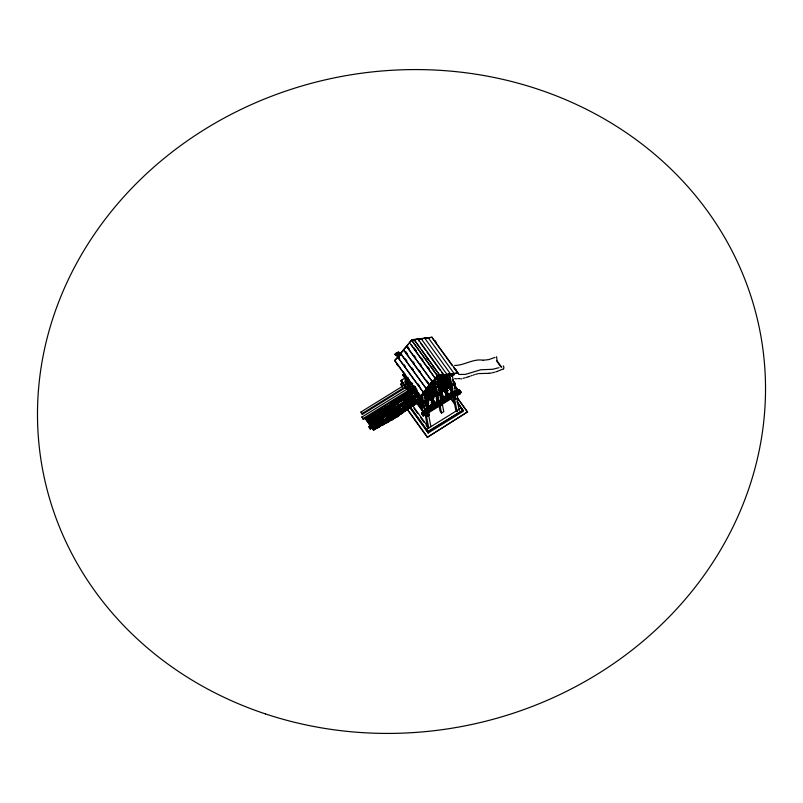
<?xml version="1.0" encoding="UTF-8"?>
<svg xmlns="http://www.w3.org/2000/svg" width="803" height="803" viewBox="0 0 803 803"><rect width="100%" height="100%" fill="white"/><g stroke="black" fill="none" stroke-linecap="round" stroke-linejoin="round"><path stroke-width="1.2" d="M435.256 387.819L421.655 396.25L421.515 394.745L423.532 393.5L423.924 394.845M421.776 412.732L423.211 416.034L461.002 392.637L460.802 391.633L459.075 389.656L421.776 412.732L421.756 414.017L423.211 416.034M410.574 407.231L402.403 396.09L427.979 431.392L428.14 433.028L463.411 411.196L457.268 401.861M441.329 403.899L441.71 405.254L439.442 406.659L439.311 405.144M398.238 356.893L395.206 354.705C395.307 351.985 400.416 351.192 401.56 354.314M413.716 339.769L416.657 339.448M414.137 339.679L439.964 375.513M444.932 376.306A38.715 6.283 58.2 0 1 443.848 374.77L417.921 338.956L419.146 341.235M420.872 338.896L422.759 338.776M421.284 338.806L447.12 374.64M424.867 338.374L450.694 374.198M428.441 337.943L454.267 373.766M432.014 337.501L458.051 373.034L453.414 373.736L451.406 374.981L451.788 376.336L454.056 374.931L453.856 373.927L451.587 375.332M411.116 344.557L435.246 378.394L409.42 342.57L411.608 340.121L437.394 376.005L440.185 375.212M439.552 375.593L447.331 374.349M443.126 375.152L450.905 373.907M446.699 374.72L454.478 373.475M450.272 374.278L458.051 373.034L437.605 375.714L411.568 340.181L417.921 338.956M368.898 416.596C360.366 423.753 369.902 411.758 370.916 419.397M369.872 416.506C380.07 411.457 364.321 415.703 371.889 419.307M381.184 416.305L385.932 423.04L382.399 425.229L374.288 413.826L377.822 411.648L379.839 414.448M382.278 409.169L378.795 411.548L382.278 409.169L390.388 420.561L386.865 422.749L384.808 419.748M391.503 413.485L386.644 406.76L383.222 408.938L386.755 406.75L391.462 413.284M402.825 382.83L400.727 384.125L402.383 387.146L402.403 385.862L404.541 384.537M391.161 404.019L387.668 406.408L391.161 404.019L395.869 410.554M396.732 409.891L392.075 403.046L395.508 400.978L400.215 407.512M396.341 400.185C406.589 395.297 391.041 399.814 398.398 403.186M376.968 427.798L373.485 430.177L377.008 427.999L372.261 421.264M402.755 400.205L400.697 397.204L404.22 395.016L408.938 401.55M377.942 427.698L381.435 425.319L377.942 427.698L373.234 421.173M411.829 403.758L413.174 405.625L416.697 403.437L408.476 392.055L405.093 394.424L410.474 401.891M382.399 425.229L385.892 422.84M390.348 420.36L386.865 422.749M391.332 420.33L394.825 417.951L391.332 420.33L389.274 417.329M399.232 415.221C389.134 419.959 404.531 416.235 397.214 412.421M400.095 414.559L403.578 412.18L400.095 414.559L398.077 411.758M404.501 411.266L407.934 409.199L404.501 411.266L402.484 408.466M408.807 408.597L412.3 406.218L408.807 408.597L406.79 405.806M413.174 405.625L416.697 403.437M406.459 346.173L432.556 381.997L406.459 346.173L411.608 340.121M403.497 349.767L429.595 385.591L403.497 349.767L408.155 344.567M400.526 353.37L426.634 389.194L400.526 353.37L407.081 345.772L409.229 348.753M397.565 356.964L423.663 392.797L397.565 356.964L401.159 352.969M401.52 352.567L404.12 349.365M424.024 392.396L420.441 396.391L394.604 360.567L401.43 352.969M394.604 360.567L397.746 357.365M435.246 378.394L437.705 375.945L432.285 381.997M429.324 385.601L435.868 377.992M426.363 389.194L432.907 381.596M423.402 392.797L429.946 385.189M420.441 396.391L426.985 388.793M395.427 354.043L398.459 356.231M396.02 353.671L399.051 355.859M397.405 352.818L400.436 355.006L397.505 352.758M408.396 383.011L402.875 375.352L403.618 374.118L409.831 382.74M402.875 375.352L403.618 374.118M405.957 377.36L406.459 377.049L408.797 380.301L408.295 380.612M405.445 377.701L401.289 380.271L411.638 394.664L416.757 391.312M402.554 379.779L401.048 380.722L401.249 381.716L404.09 385.671M412.722 383.212L362.334 414.398L361.199 412.832L361.029 411.959L410.373 381.415M362.334 414.398L362.153 413.525L411.497 382.981M408.205 385.711L406.117 387.156M408.416 386.002L406.348 387.337M406.73 387.859L408.797 386.524M406.79 387.949L408.857 386.614M410.283 386.494L407.171 388.471L410.343 386.584M362.033 416.968L412.421 385.781L413.555 387.347L413.726 388.23L363.337 419.417L362.033 416.968L363.337 419.417M407.613 389.094L409.681 387.759M407.683 389.184L409.751 387.849M412.21 387.136L414.348 385.892M412.652 387.739L414.729 386.454M363.157 418.534L414.78 386.494M411.819 388.672L414.93 386.695M411.859 388.722L414.99 386.785M405.093 394.424L408.586 392.045M372.973 418.413L370.956 415.613M371.648 415.181L379.618 426.443M372.341 414.749L380.311 426.012M411.969 406.418L403.789 395.237L411.869 406.479M409.59 391.834L415.824 387.979M401.62 396.863L403.387 395.769M415.884 388.02L409.58 391.784M374.328 414.027L377.822 411.648M381.094 413.946L379.177 411.086M384.476 417.249L379.759 410.664L384.577 417.189M381.254 409.801L385.962 416.325M397.706 409.058L393.099 402.474M395.076 401.249L403.247 412.381M392.015 403.367L395.508 400.978M410.042 392.446L415.281 389.274L410.032 392.396M416.707 389.164L410.484 393.068L416.767 389.254M437.545 376.446L439.612 375.111M415.874 390.097L410.684 393.309L410.955 393.871M437.685 376.597L439.753 375.312M410.755 393.45L415.944 390.238M437.755 376.737L439.833 375.453M416.165 390.499L410.975 393.711M437.916 376.958L442.122 374.429M442.333 374.72L438.127 377.249L442.343 374.77M431.291 382.318L434.403 380.391M437.525 378.464L443.748 374.61L436.661 379.157L435.367 377.37M417.309 391.051L367.965 421.585L368.145 422.458M430.328 383.101L434.473 380.481M414.087 393.861L417.199 391.934M436.942 379.769L444.2 375.222M437.003 379.859L444.26 375.312M429.063 385.48L435.296 381.626L428.039 386.173M437.374 380.341L445.675 375.192M437.384 380.391L445.745 375.282M418.443 392.617L369.099 423.151L369.27 424.024L417.901 393.932L424.255 403.247L421.495 399.412M426.403 388.07L434.704 382.88L426.463 388.16M436.792 381.646L445.083 376.456M414.007 395.869L416.074 394.534M436.852 381.736L446.187 375.904M416.215 394.735L413.214 397.003M426.604 388.311L434.915 383.172M436.983 381.887L446.338 376.105M426.674 388.451L434.985 383.312M437.063 382.027L446.408 376.246M413.615 397.415L417.55 394.504M426.835 388.672L435.206 383.573M437.223 382.248L446.619 376.507M413.545 397.324L418.042 394.624L419.427 396.541M423.994 390.981L435.417 383.914M437.434 382.539L446.829 376.798M413.997 397.937L418.142 395.317L413.987 397.886M423.342 392.155L447.211 377.32M423.402 392.245L435.858 384.476M437.946 383.242L447.281 377.41M408.205 401.851L410.313 400.556M419.618 398.509L370.273 429.043L369.149 427.477L368.968 426.604L418.313 396.06M414.438 398.549L417.61 396.662M423.783 392.767L435.256 385.741M438.318 383.774L446.679 378.675L438.388 383.864M412.893 396.371L414.499 398.639L417.62 396.712M423.843 392.858L435.266 385.791M419.437 396.06L419.939 395.749L421.695 398.188M423.191 394.032L435.638 386.263M448.104 378.554L437.725 385.028L448.164 378.645M421.455 395.247L435.708 386.353M423.633 394.644L436.079 386.885M438.167 385.651L447.572 379.899L438.237 385.731M423.693 394.735L435.116 387.668M370.273 429.043L370.103 428.17L419.447 397.626M438.368 385.892L447.713 380.1M423.904 395.026L435.326 387.959M438.448 386.022L447.793 380.241M437.565 386.895L447.954 380.471M437.625 386.936L448.004 380.502M419.076 398.7L416.034 400.767M424.275 395.538L435.688 388.421L424.315 395.588M448.154 380.712L437.776 387.187L447.181 381.435M419.588 399.412L416.416 401.299L419.598 399.462M424.727 396.15L436.2 389.124M438.207 387.749L447.622 382.057L439.321 387.247M424.787 396.24L436.21 389.174M419.969 399.934L416.857 401.912L420.029 400.024M438.659 388.361L448.004 382.579M438.669 388.411L448.064 382.67M422.278 398.991L421.776 399.312L423.281 406.83M417.299 402.524L419.437 401.279M424.576 398.027L436.049 391.001M417.369 402.614L419.447 401.329M424.636 398.117L436.059 391.051M366.479 418.042L374.569 429.284L366.379 418.102M373.807 427.005L375.262 428.862L373.907 426.945M405.385 394.022L413.555 405.154L405.485 393.962M414.147 404.792L410.203 399.081M414.94 404.3L406.76 393.109M415.623 403.819L414.187 402.062M417.811 403.236L420.852 401.169M436.43 391.523L425.008 398.599L436.491 391.613M438.508 390.238L448.887 383.814M380.662 421.976L382.79 424.757L380.763 421.906M384.165 423.854L382.047 421.113M406.127 410.323L404.1 407.472L406.218 410.203M402.102 403.307L406.92 409.831L402.203 403.247M407.613 409.4L405.585 406.549M417.751 403.146L420.862 401.219M438.518 390.288L448.957 383.904M420.019 402.102L418.062 403.728M425.219 398.89L436.641 391.814M438.719 390.529L449.098 384.105M418.022 403.528L421.133 401.6M425.289 399.021L436.712 391.954M438.789 390.67L449.178 384.246M390.981 416.225L393.109 419.005L385.038 407.814M391.673 415.793L393.801 418.574L391.774 415.733M386.424 406.95L394.484 418.102M396.12 417.088L394.012 414.398M396.722 416.767L388.742 405.465L396.712 416.717M395.387 413.495L397.515 416.275L395.488 413.425M393.39 409.329L398.208 415.854L390.037 404.712M421.354 401.861L418.222 403.949M425.449 399.252L436.932 392.215M438.95 390.89L449.389 384.507M421.495 402.062L418.393 404.039L421.565 402.152M425.66 399.543L437.073 392.416L424.687 400.275M450.573 384.065L439.161 391.181L450.634 384.155M426.885 399.061L430.538 396.802L430.86 397.244L432.365 404.772L428.712 407.031L426.885 399.061L428.712 407.031M436.24 395.126L437.525 401.57L433.871 403.839L432.054 395.869L435.708 393.6L436.029 394.052M440.998 390.328L444.651 388.07L444.972 388.511L446.478 396.04L442.824 398.298L440.998 390.328L441.319 390.78M450.353 386.394L451.637 392.838L447.984 395.106L446.157 387.136L449.81 384.868L450.132 385.32M418.905 404.742L420.902 403.317M426.092 400.105L437.515 393.038M439.592 391.754L451.015 384.687M418.835 404.652L420.973 403.407M423.552 401.771L453.785 383.061M422.388 403.297L419.276 405.274L422.448 403.377M445.243 389.204L447.311 387.869M455.241 383.292L423.241 403.096L417.018 394.474L417.159 395.166L423.372 403.789L455.371 383.985L452.47 379.468M419.788 405.977L421.796 404.551M439.442 393.631L441.52 392.336M419.728 405.886L422.89 403.999M426.022 402.122L428.089 400.787M431.211 398.91L433.279 397.575M439.452 393.681L441.59 392.426M422.298 405.254L420.23 406.589L423.271 404.521M433.66 398.097L430.549 400.075L433.72 398.188M439.903 394.293L441.961 392.958M445.093 391.081L447.161 389.746M439.964 394.383L442.031 393.048M445.153 391.171L447.221 389.836M422.448 405.455L420.37 406.74L420.642 407.312L422.749 406.007M425.56 403.528L428.672 401.6M430.749 400.316L432.827 399.031M440.094 394.534L442.172 393.249M447.371 390.037L445.294 391.322L445.936 394.514M420.441 406.88L422.519 405.595M425.64 403.668L428.752 401.741M430.83 400.456L432.907 399.171M439.131 395.317L442.252 393.39M422.769 405.846L420.662 407.141M425.871 403.849L428.029 402.584M431.131 400.587L433.289 399.322M439.653 395.317L441.74 394.102M444.782 392.215L446.809 390.961M449.8 389.033L451.878 387.819M426.082 404.14L428.24 402.875L426.142 404.23M431.341 400.878L433.5 399.613L431.412 400.968M439.863 395.608L441.951 394.393M444.932 392.466L448.034 390.629M450.011 389.325L452.089 388.11M439.934 395.698L441.961 394.444M445.003 392.557L448.044 390.68M450.071 389.415L452.099 388.16M423.352 406.659L421.254 408.014L423.783 406.519L421.445 403.267M425.47 405.405L428.621 403.397M436.25 398.74L438.267 397.425M440.305 396.22L442.323 394.915M445.384 393.089L447.401 391.774L445.444 393.179M425.53 405.495L428.682 403.487M436.32 398.82L438.338 397.515M440.375 396.311L442.393 395.006M450.513 390.037L452.551 388.782M424.074 406.73L421.555 408.566M438.257 397.947L436.541 399.292M454.056 388.17L455.823 387.357M431.211 402.745L434.403 400.838L431.281 402.835M440.225 397.164L443.336 395.186M445.434 393.942L447.572 392.697L445.494 394.032M426.052 406.067L428.14 404.772L425.981 405.977L426.493 406.679L428.571 405.334M442.373 395.969L440.285 397.254L441.429 398.981M428.511 405.254L426.423 406.549M431.663 403.357L433.74 402.012M447.954 393.219L445.876 394.554L448.014 393.309M431.723 403.447L433.801 402.102M431.091 404.662L434.252 402.715L431.121 404.712M441.108 398.398L443.246 397.144M450.493 392.597L452.561 391.252M441.178 398.489L443.256 397.194M450.553 392.687L452.641 391.392M426.865 407.161L437.645 401.319M441.309 398.639L452.892 391.884L451.687 390.077M437.605 401.119L427.076 407.452M441.389 398.78L452.852 391.683M423.231 410.885L457.499 389.686M433.61 404.461L435.688 403.176M442.955 398.679L446.077 396.752M449.188 394.825L451.266 393.54M453.344 392.255L455.421 390.971M423.402 410.975L457.66 389.726L423.392 410.925M459.065 391.713L424.797 412.913M423.071 414.519L425.199 413.204M459.436 392.235L425.178 413.445L459.507 392.326M425.108 413.726L423.01 415.031L421.555 413.013M415.803 400.587L425.369 413.686L460.802 391.633L459.075 389.656M459.637 392.476L425.329 413.796L425.46 415.312L427.728 413.906L427.347 412.551M415.914 400.747L425.49 414.027L459.717 392.617M427.527 412.903L425.259 414.308L401.048 380.722L407.241 388.722M439.241 405.656L441.509 404.25M459.597 392.597L460.229 393.791L457.961 395.196L457.76 394.193L460.029 392.787L454.337 384.888M426.283 415.432L427.427 416.506L429.444 415.261L428.842 412.22M455.652 399.041L457.67 397.796L457.058 394.755L455.04 395.999L455.652 399.041L454.508 397.967L454.127 396.09M439.09 406.167L440.064 411.036L441.52 413.053L443.788 411.648L442.082 403.126M427.979 431.392L463.18 410.072L427.909 431.904L409.791 406.77M467.547 411.879L427.326 437.324L467.547 411.879L457.499 397.947M495.08 357.395L488.726 359.603L483.245 360.236M498.934 367.704L492.52 369.3L480.786 369.761L465.328 374.399L458.603 374.449M471.16 375.814L472.305 375.413M470.026 376.216L468.33 376.808M473.429 375.031L474.553 374.66M467.778 376.988L466.141 377.5M475.657 374.318L477.765 373.766M414.348 339.388L411.778 339.89L432.225 337.21L425.279 338.545M417.289 339.328L421.505 338.515M419.186 339.217L425.078 338.083M424.446 338.454L428.651 337.641M437.394 376.005L443.547 375.071L441.389 372.09M478.769 373.576L488.686 373.345M461.805 378.815L460.932 378.896M459.918 378.614L457.81 378.625M398.469 356.562L399.633 358.56M483.276 360.236C473.178 358.429 464.475 365.475 454.628 365.455M456.706 378.835L454.729 378.655M434.965 340.572L436.099 342.138M396.742 364.221L397.876 365.787M496.575 356.713L497.027 360.627A37.49 14.052 64.2 0 0 501.724 367.202M503.2 365.887C504.394 366.539 503.802 370.273 502.678 369.179A31.046 12.216 -35.8 0 1 502.026 369.39M398.368 352.085L401.4 354.274M401.229 354.514L398.047 352.286L401.179 354.545M399.844 355.368L396.662 353.149L399.743 355.438M395.969 353.571L399.151 355.799M395.277 354.003L398.358 356.291M395.046 354.143L399.091 357.064M394.996 354.304L399.041 357.225M428.3 414.187L429.444 415.261M499.416 364.964L499.336 364.853A38.715 14.504 64.2 0 1 498.272 363.327M432.727 338.495L452.099 365.365M453.534 367.352L457.84 373.325M449.65 373.365L451.788 376.336M452.611 380.15L455.371 383.985M461.002 392.637L459.346 389.626M452.972 381.927L454.488 384.527M450.342 379.287L449.168 377.661L450.674 385.179M453.805 384.376L459.758 392.818M453.825 384.898L455.963 387.859M457.389 389.836L460.229 393.791M420.581 343.232L425.61 350.198M427.045 352.186L439.954 370.103M457.6 398.449L467.647 412.381M414.86 340.683L419.879 347.649M421.314 349.636L439.251 374.519M426.634 357.676L428.069 359.664M433.088 366.64L434.523 368.627M451.637 392.838L449.81 384.868M456.987 401.891L462.749 409.871M446.157 387.136L447.984 395.106M457.489 402.986L461.795 408.958L461.293 407.864L426.523 429.374L426.523 430.789M436.932 374.951L438.92 377.701M451.135 398.318L454.719 403.287M414.348 348.141L416.496 351.122M421.525 358.088L422.96 360.085M427.979 367.051L429.414 369.039M435.326 377.269L436.661 379.157M450.664 398.569L454.97 404.541M414.258 355.719L415.693 357.706M419.999 363.679L421.434 365.666M405.555 351.353L407.703 354.344M412.732 361.31L414.167 363.297M419.186 370.263L420.621 372.261M426.363 380.22L428.511 383.202M436.983 397.876L438.428 399.884M405.465 358.941L406.9 360.928M411.919 367.894L413.354 369.882M438.016 404.682L439.442 406.659M403.939 364.532L405.374 366.519M417.57 383.432L419.718 386.424M432.365 404.772L430.538 396.802M394.875 360.567L420.702 396.391M412.601 386.665L413.726 388.23M403.758 374.81L404.321 375.593M402.735 374.66L408.948 383.282M404.893 381.425L407.071 384.436M408.044 385.701L409.801 388.13L409.159 384.908M418.654 400.506L424.446 408.536M404.933 382.298L406.358 384.266M408.536 390.509L411.568 394.725M413.023 396.732L414.509 398.8M405.515 387.648L406.94 389.626M408.366 391.603L411.216 395.548M412.642 397.525L425.46 415.312M408.145 392.255L416.325 403.437L408.155 392.306M415.633 403.869L407.452 392.687L412.842 400.195M402.403 385.862L400.727 384.125L402.183 386.143M406.177 393.53L408.857 397.214M406.077 393.59L414.248 404.722M405.144 394.112L413.133 405.425M409.42 401.109L428.792 427.979L425.881 413.435M410.283 403.417L412.3 406.218M413.977 408.325L417.56 413.304M420.431 417.289L424.014 422.258M426.172 425.249L427.608 427.236M404.11 395.036L408.978 401.751M410.172 403.427L412.34 406.418M405.224 398.449L403.096 395.668L405.124 398.509M406.559 400.265L411.266 406.8M406.459 400.326L411.176 406.91M409.891 407.703L401.811 396.461L406.428 403.106M410.022 407.894L428.14 433.028M407.763 404.923L409.791 407.763M406.509 404.401L401.119 396.893L406.408 404.461M407.844 406.218L409.189 408.085M407.743 406.278L409.098 408.195M400.787 397.094L402.805 399.894M404.15 401.761L408.857 408.285M400.697 397.204L402.715 400.004M404.06 401.871L408.767 408.396M404.1 402.072L405.445 403.939M399.753 398.017L401.922 400.998M403.116 402.674L407.974 409.4M401.56 400.998L399.442 398.268M402.895 402.815L404.25 404.732M399.432 398.218L401.46 401.068M402.795 402.885L404.15 404.792M405.485 406.609L427.226 436.822M407.241 409.46L427.326 437.324M398.85 398.629L400.868 401.43M400.767 401.49L398.74 398.689M402.865 405.595L401.41 403.738L402.765 405.656M398.047 399.121L400.075 401.922L398.147 399.011M397.355 399.553L399.482 402.293M400.717 404.17L405.425 410.694M396.762 399.914L398.77 402.664M400.125 404.531L401.47 406.398L400.014 404.592M398.78 402.715L396.662 399.984M396.431 400.075L398.449 402.865M399.794 404.732L401.139 406.599M399.703 404.853L401.088 406.91M402.393 408.576L404.451 411.578M403.578 412.18L401.56 409.379L403.618 412.381M395.397 400.988L400.255 407.713M397.836 406.228L399.181 408.095L397.736 406.288M400.526 409.962L402.454 412.872M400.426 410.022L402.554 412.812M395.809 404.842L393.781 401.992L395.708 404.903M397.144 406.659L401.861 413.234M397.043 406.719L398.398 408.637M399.733 410.453L401.851 413.184M395.116 405.264L392.998 402.534M396.451 407.081L397.806 408.998M399.141 410.815L401.169 413.665L399.041 410.875M394.424 405.696L392.396 402.845L394.323 405.756M395.759 407.512L400.476 414.097M395.658 407.573L400.366 414.107M392.075 403.046L394.092 405.846M395.437 407.713L396.782 409.58M398.127 411.447L400.145 414.248M391.974 403.166L394.002 405.967M395.347 407.824L396.692 409.691M398.037 411.558L400.055 414.358M391.051 404.039L395.909 410.755M397.104 412.431L399.272 415.422M395.538 410.755L390.83 404.22M396.873 412.571L398.9 415.422L396.772 412.632M390.73 404.29L395.488 410.785M390.138 404.652L392.055 407.512M389.345 405.144L394.052 411.678L389.445 405.083M392.767 412.471L387.949 405.957L392.667 412.531M394.002 414.348L396.13 417.138M387.719 406.097L395.799 417.289M387.628 406.208L389.686 409.209M390.991 410.875L395.749 417.6M392.808 415.151L394.825 417.951M392.697 415.161L394.865 418.152M386.323 407.021L394.444 418.182M390.439 413.916L385.621 407.392L390.338 413.977M389.646 414.408L384.938 407.874M384.336 408.195L389.053 414.77M384.246 408.305L388.953 414.83M383.312 408.817L385.33 411.618M386.675 413.485L388.02 415.352M389.365 417.219L391.382 420.019M383.222 408.938L387.969 415.663M382.168 409.179L390.388 420.561M385.299 413.987L390.027 420.561M385.199 414.047L389.927 420.631M387.297 418.142L389.335 420.993M381.144 409.811L383.172 412.662M384.507 414.478L385.862 416.396M387.197 418.202L389.214 421.003M382.579 413.023L380.552 410.172L382.479 413.093M383.914 414.84L385.269 416.757M386.604 418.574L388.632 421.374M383.814 414.9L385.169 416.817M386.504 418.634L388.532 421.485M385.912 419.005L387.939 421.856M385.811 419.066L387.829 421.866M381.194 413.886L379.076 411.146M383.884 417.62L382.429 415.763L383.784 417.68M385.119 419.497L387.237 422.227M385.129 419.547L387.146 422.348M378.845 411.236L380.863 414.037M382.208 415.904L383.553 417.771M384.898 419.638L386.916 422.438M378.755 411.347L383.503 418.082M377.711 411.658L379.879 414.649M381.074 416.325L385.932 423.04M377.39 411.909L379.508 414.649M380.742 416.526L382.198 418.383M383.432 420.26L385.55 422.99M381.495 418.754L376.788 412.23L384.868 423.472L382.84 420.621M376.105 412.702L378.123 415.502M379.458 417.319L380.813 419.236M382.148 421.053L384.175 423.904M378.022 415.563L376.005 412.772M379.357 417.379L380.712 419.296M377.33 415.994L375.302 413.144L383.483 424.325L378.665 417.811M376.737 416.366L374.62 413.625M378.072 418.182L379.428 420.089M379.327 420.16L374.72 413.565M374.379 413.716L379.086 420.25M380.431 422.117L382.459 424.907M374.288 413.826L382.358 425.028M373.244 414.137L375.413 417.118M376.607 418.805L381.475 425.52M377.741 420.852L372.923 414.338L377.641 420.923M379.076 422.669L381.104 425.52L378.976 422.739M372.963 418.363L370.856 415.673M374.308 420.23L378.926 426.875M374.208 420.29L379.026 426.805M378.333 427.236L370.253 415.994L378.223 427.246M369.922 416.195L377.902 427.497M368.788 416.616L370.956 419.598M372.15 421.274L377.008 427.999M368.467 416.867L376.647 427.999L368.577 416.807M367.764 417.249L375.945 428.38M372.572 425.128L367.182 417.66M367.081 417.721L372.472 425.188M361.029 411.959L362.153 413.525M373.877 429.715L365.787 418.473M365.465 418.674L370.845 426.132M372.19 427.999L373.536 429.866M365.375 418.785L373.485 430.177M368.968 426.604L370.103 428.17M456.596 370.574L455.502 369.189M418.383 394.233L417.289 392.838M458.101 390.338L423.904 411.688M452.24 375.292L455.391 391.081M456.847 398.368L459.276 410.514M449.61 374.188L453.253 392.406M453.976 396.05L457.138 411.839L455.763 409.942L453.093 396.582M449.67 377.35L450.102 379.498M450.533 381.646L450.965 383.794M448.716 374.037L450.995 385.44M448.486 373.495L452.119 391.723M446.96 375.131L449.007 385.39M446.056 374.71L448.104 384.968M441.53 391.854L442.824 398.298M437.223 378.765L441.359 399.472M434.704 378.956L439.09 400.878M440.064 405.746L441.52 413.053M433.981 380.592L437.876 400.075M436.35 396.833L436.993 400.055M436.872 400.075L436.511 399.593M432.586 397.385L433.871 403.839M423.904 391.462L427.296 408.466M428.511 414.539L430.94 426.684M426.825 413.465L427.427 416.506M422.248 395.217L425.158 409.791M422.93 402.223L423.572 405.445M421.354 395.749L423.783 407.894M425.239 415.181L427.668 427.326M420.933 395.086L421.384 397.365M420.802 400.045L421.234 402.193M419.869 398.208L420.943 403.588M418.483 392.757L420.531 403.016M417.359 391.181L419.407 401.44M411.959 383.463L413.093 389.154M409.279 379.99L409.741 382.268M410.192 384.547L411.337 390.248M407.924 377.28L408.837 381.847M409.289 384.125L409.972 387.538M406.388 379.508L407.241 383.814M404.973 373.897L407.161 384.828M403.598 371.99L405.786 382.921M391.613 419.879L383.553 408.727M380.401 425.901L372.331 414.699M375.844 428.441L367.774 417.299M501.443 369.661A31.046 12.216 -35.8 0 1 499.717 370.424M499.145 370.655A31.046 12.216 -35.8 0 1 498.001 371.096M497.438 371.307A31.046 12.216 -35.8 0 1 495.762 371.879M494.678 372.201A31.046 12.216 -35.8 0 1 492.57 372.743M491.556 372.943A31.046 12.216 -35.8 0 1 488.726 373.285M500.972 367.041A38.715 14.504 64.2 0 1 499.878 365.596M497.74 362.544A38.715 14.504 64.2 0 1 496.696 360.948M465.098 377.801A25.746 10.138 -35.8 0 1 463.1 378.253M447.572 379.558A37.49 6.083 58.2 0 1 444.159 374.871M414.398 388.05L409.149 391.222L414.408 388.1M381.947 409.369L383.914 412.2L381.947 409.369M394.484 401.61L396.501 404.411L394.484 401.61M416.376 390.79L411.126 393.962L416.386 390.84M434.855 381.003L429.665 384.266L434.915 381.094M435.487 388.18L424.064 395.247L435.547 388.22M436.581 389.656L424.114 397.365L436.641 389.736M448.506 383.292L439.111 389.033L448.516 383.342M404.842 411.116L402.815 408.265L404.842 411.116M392.416 419.437L390.298 416.697L392.416 419.437M422.97 406.137L420.812 407.402L422.98 406.188M442.744 396.441L440.666 397.786L442.804 396.531M448.455 393.922L445.284 395.819L448.465 393.972M458.543 390.951L424.285 412.21L458.543 390.951M265.492 713.927A365.295 330.525 -11.3 0 0 761.927 342.349A365.295 330.525 -11.3 0 0 177.092 148.214A365.295 330.525 -11.3 0 0 265.492 713.927"/></g></svg>
